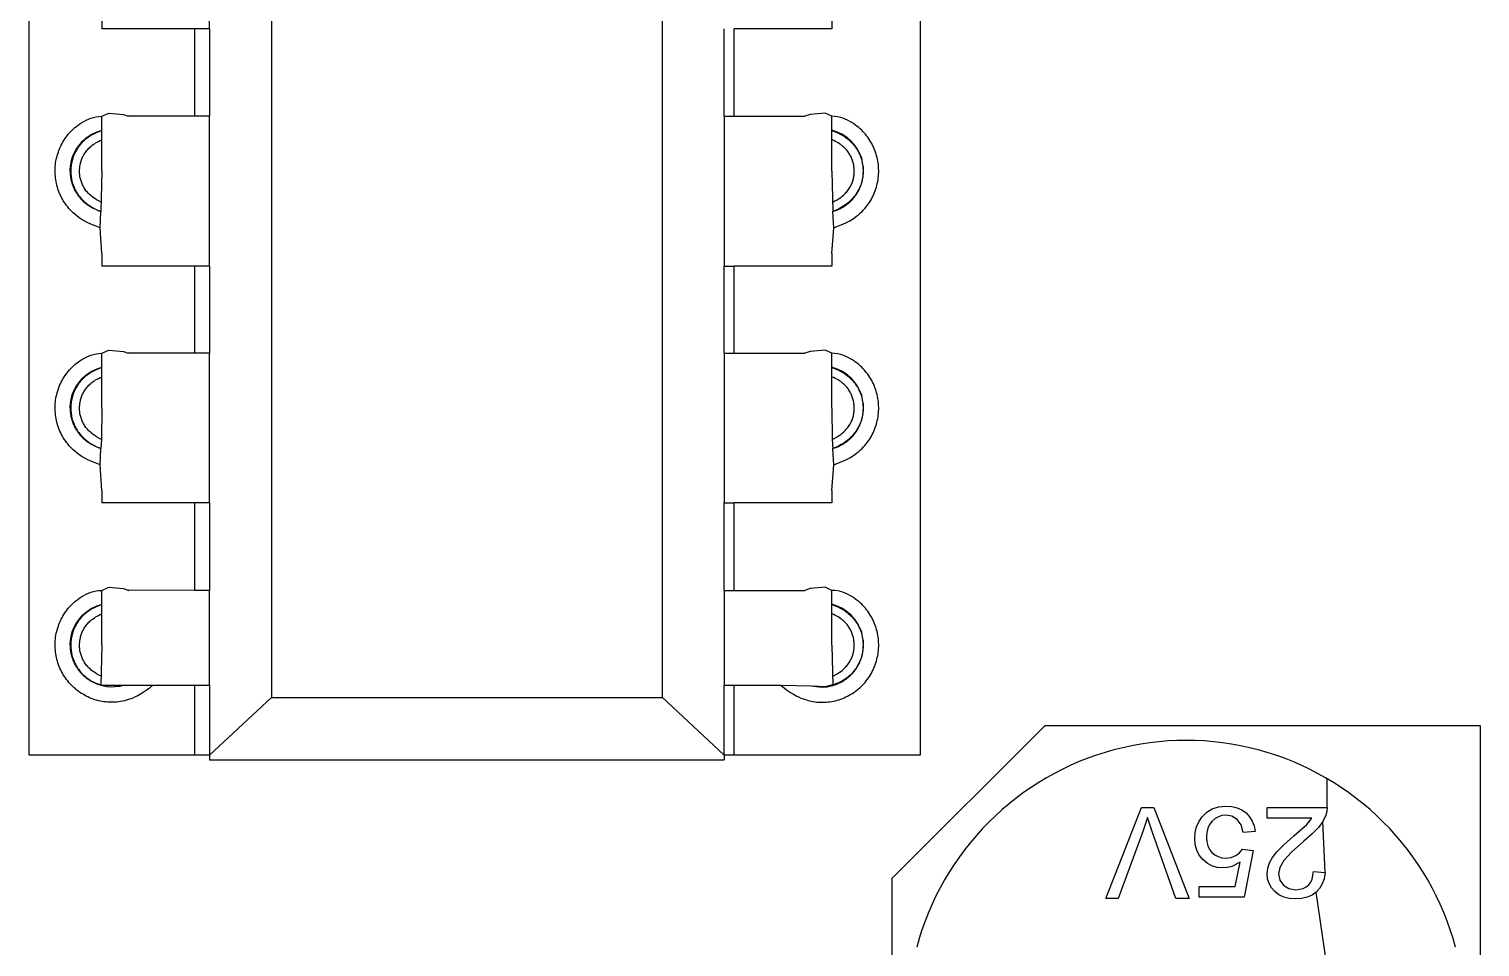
# Model space of a CAD drawing. Header units: inches. Extents: x 0 to 16.6, y 0 to 10.6.
# Drawn here: x 4.624 to 5.664, y 6.409 to 7.067 of the extents above; entities that cross this region are included whole.
import ezdxf

# ---------------------------------------------------------------- set-up
doc = ezdxf.new("R2010")
doc.units = ezdxf.units.IN
doc.header["$LTSCALE"] = 0.5
doc.header["$MEASUREMENT"] = 0
doc.layers.add('Edges', color=7, linetype='Continuous')

# ---------------------------------------------------------------- blocks, each defined once
blk = doc.blocks.new('Arduino Uno pl')
at = {"layer": 'Edges'}
for p, q in [((0.675, 2.353), (0.675, 37.919)), ((10.3, 37.919), (10.3, 2.353)), ((3.292, 37.206), (3.292, 2.974)), ((7.517, 2.974), (7.517, 37.206)), ((2.624, 10.198), (2.624, 11.815)), ((1.461, 10.333), (1.461, 10.198)), ((2.467, 10.198), (1.461, 10.198)), ((2.467, 9.255), (2.467, 10.198)), ((2.624, 10.198), (2.467, 10.198)), ((2.624, 10.198), (2.624, 9.255)), ((8.185, 9.255), (8.185, 10.198)), ((8.293, 9.255), (8.293, 10.198)), ((9.348, 10.198), (8.293, 10.198)), ((9.348, 10.333), (9.348, 10.198)), ((1.461, 9.255), (1.535, 9.287)), ((1.461, 9.104), (1.461, 9.255)), ((1.535, 9.287), (1.696, 9.275)), ((1.696, 9.275), (1.746, 9.257)), ((2.467, 9.255), (1.746, 9.257)), ((2.624, 9.255), (2.467, 9.255)), ((2.624, 7.637), (2.624, 9.255)), ((8.185, 9.255), (8.185, 7.637)), ((8.185, 9.255), (8.293, 9.255)), ((8.293, 9.255), (9.055, 9.255)), ((9.113, 9.275), (9.055, 9.255)), ((9.274, 9.287), (9.113, 9.275)), ((9.348, 9.255), (9.274, 9.287)), ((9.348, 9.104), (9.348, 9.255)), ((1.461, 8.662), (1.461, 9.104)), ((9.348, 8.662), (9.348, 9.104)), ((1.461, 8.662), (1.45, 8.226)), ((9.348, 8.662), (9.359, 8.226)), ((1.429, 8.233), (1.451, 8.229)), ((1.442, 8.051), (1.45, 8.226)), ((9.38, 8.233), (9.358, 8.229)), ((9.367, 8.051), (9.359, 8.226)), ((1.461, 7.772), (1.442, 8.051)), ((9.348, 7.772), (9.367, 8.051)), ((1.461, 7.772), (1.461, 7.637)), ((9.348, 7.772), (9.348, 7.637)), ((2.467, 7.637), (1.461, 7.637)), ((2.467, 6.694), (2.467, 7.637)), ((2.624, 7.637), (2.467, 7.637)), ((2.624, 7.637), (2.624, 6.694)), ((8.185, 6.694), (8.185, 7.637)), ((8.185, 7.637), (8.293, 7.637)), ((8.293, 6.694), (8.293, 7.637)), ((9.348, 7.637), (8.293, 7.637)), ((1.461, 6.694), (1.535, 6.727)), ((1.461, 6.543), (1.461, 6.694)), ((1.535, 6.727), (1.696, 6.715)), ((1.696, 6.715), (1.746, 6.697)), ((2.467, 6.694), (1.746, 6.697)), ((2.624, 6.694), (2.467, 6.694)), ((2.624, 5.077), (2.624, 6.694)), ((8.185, 6.694), (8.185, 5.077)), ((8.185, 6.694), (8.293, 6.694)), ((8.293, 6.694), (9.055, 6.694)), ((9.113, 6.715), (9.055, 6.694)), ((9.274, 6.727), (9.113, 6.715)), ((9.348, 6.694), (9.274, 6.727)), ((9.348, 6.543), (9.348, 6.694)), ((1.461, 6.101), (1.461, 6.543)), ((9.348, 6.101), (9.348, 6.543)), ((1.461, 6.101), (1.459, 5.764)), ((9.348, 6.101), (9.35, 5.764)), ((1.429, 5.672), (1.451, 5.668)), ((1.442, 5.491), (1.45, 5.665)), ((1.459, 5.764), (1.45, 5.665)), ((9.35, 5.764), (9.359, 5.665)), ((9.38, 5.672), (9.358, 5.668)), ((9.367, 5.491), (9.359, 5.665)), ((1.461, 5.212), (1.442, 5.491)), ((9.348, 5.212), (9.367, 5.491)), ((1.461, 5.212), (1.461, 5.077)), ((9.348, 5.212), (9.348, 5.077)), ((2.467, 5.077), (1.461, 5.077)), ((2.467, 4.133), (2.467, 5.077)), ((2.624, 5.077), (2.467, 5.077)), ((2.624, 5.077), (2.624, 4.133)), ((8.185, 4.133), (8.185, 5.077)), ((8.185, 5.077), (8.293, 5.077)), ((8.293, 4.133), (8.293, 5.077)), ((9.348, 5.077), (8.293, 5.077)), ((1.461, 4.133), (1.535, 4.166)), ((1.461, 3.983), (1.461, 4.133)), ((1.535, 4.166), (1.696, 4.154)), ((1.696, 4.154), (1.754, 4.133)), ((2.467, 4.133), (1.746, 4.136)), ((2.624, 4.133), (2.467, 4.133)), ((2.624, 3.109), (2.624, 4.133)), ((8.185, 4.133), (8.185, 3.109)), ((8.185, 4.133), (8.293, 4.133)), ((8.293, 4.133), (9.055, 4.133)), ((9.113, 4.154), (9.055, 4.133)), ((9.274, 4.166), (9.113, 4.154)), ((9.348, 4.133), (9.274, 4.166)), ((9.348, 3.983), (9.348, 4.133)), ((1.461, 3.54), (1.461, 3.983)), ((9.348, 3.54), (9.348, 3.983)), ((1.461, 3.54), (1.45, 3.105)), ((9.348, 3.54), (9.359, 3.105)), ((1.514, 3.092), (1.45, 3.105)), ((1.461, 3.109), (2.624, 3.109)), ((1.567, 3.088), (1.514, 3.092)), ((1.544, 3.09), (1.661, 3.099)), ((1.631, 3.093), (1.567, 3.088)), ((1.683, 3.103), (1.631, 3.093)), ((2.467, 2.353), (2.467, 3.109)), ((2.467, 3.109), (2.624, 3.109)), ((2.624, 3.109), (2.624, 2.353)), ((8.185, 2.353), (8.185, 3.109)), ((8.185, 3.109), (8.293, 3.109)), ((8.293, 2.353), (8.293, 3.109)), ((8.293, 3.109), (8.796, 3.109)), ((8.796, 3.109), (9.126, 3.103)), ((9.126, 3.103), (9.178, 3.093)), ((9.265, 3.09), (9.148, 3.099)), ((9.178, 3.093), (9.242, 3.088)), ((9.242, 3.088), (9.295, 3.092)), ((9.295, 3.092), (9.359, 3.105)), ((3.292, 2.974), (2.624, 2.353)), ((3.292, 2.974), (7.517, 2.974)), ((7.517, 2.974), (8.185, 2.353)), ((9.999, 1.023), (11.65, 2.674)), ((11.65, 2.674), (16.349, 2.674)), ((16.349, 2.674), (16.349, -3.676)), ((2.467, 2.353), (0.675, 2.353)), ((2.624, 2.353), (2.467, 2.353)), ((2.624, 2.353), (2.624, 2.301)), ((8.293, 2.353), (8.185, 2.353)), ((8.185, 2.353), (8.185, 2.301)), ((10.3, 2.353), (8.293, 2.353)), ((2.624, 2.301), (8.185, 2.301)), ((14.698, 1.787), (14.698, 2.098)), ((12.306, 0.803), (12.691, 1.787)), ((12.691, 1.787), (12.824, 1.787)), ((12.824, 1.787), (13.205, 0.803)), ((13.344, 1.684), (13.396, 1.736)), ((13.396, 1.736), (13.456, 1.773)), ((13.456, 1.773), (13.525, 1.796)), ((13.525, 1.796), (13.602, 1.803)), ((13.602, 1.803), (13.666, 1.799)), ((13.666, 1.799), (13.724, 1.785)), ((13.724, 1.785), (13.776, 1.761)), ((13.776, 1.761), (13.821, 1.728)), ((13.821, 1.728), (13.859, 1.688)), ((14.048, 1.671), (14.048, 1.787)), ((14.048, 1.787), (14.698, 1.787)), ((14.695, 1.744), (14.683, 1.703)), ((14.698, 1.787), (14.695, 1.744)), ((12.757, 1.679), (12.704, 1.518)), ((12.809, 1.518), (12.757, 1.679)), ((13.271, 1.518), (13.286, 1.578)), ((13.286, 1.578), (13.31, 1.633)), ((13.31, 1.633), (13.344, 1.684)), ((13.428, 1.603), (13.409, 1.562)), ((13.455, 1.638), (13.428, 1.603)), ((13.487, 1.667), (13.455, 1.638)), ((13.522, 1.688), (13.487, 1.667)), ((13.56, 1.7), (13.522, 1.688)), ((13.602, 1.704), (13.56, 1.7)), ((13.669, 1.692), (13.602, 1.704)), ((13.726, 1.657), (13.669, 1.692)), ((13.768, 1.599), (13.726, 1.657)), ((13.791, 1.518), (13.768, 1.599)), ((13.859, 1.688), (13.888, 1.641)), ((13.888, 1.641), (13.908, 1.588)), ((13.908, 1.588), (13.918, 1.529)), ((14.53, 1.671), (14.048, 1.671)), ((14.339, 1.481), (14.479, 1.605)), ((14.479, 1.605), (14.53, 1.671)), ((14.604, 1.572), (14.537, 1.503)), ((14.651, 1.637), (14.604, 1.572)), ((14.683, 1.703), (14.651, 1.637)), ((14.675, 1.084), (14.651, 1.637)), ((12.704, 1.518), (12.439, 0.803)), ((13.064, 0.803), (12.809, 1.518)), ((13.266, 1.453), (13.271, 1.518)), ((13.272, 1.386), (13.266, 1.453)), ((13.398, 1.516), (13.394, 1.464)), ((13.394, 1.464), (13.398, 1.415)), ((13.409, 1.562), (13.398, 1.516)), ((13.398, 1.415), (13.409, 1.372)), ((13.918, 1.529), (13.791, 1.518)), ((14.228, 1.383), (14.339, 1.481)), ((14.446, 1.423), (14.312, 1.305)), ((14.537, 1.503), (14.446, 1.423)), ((13.288, 1.326), (13.272, 1.386)), ((13.316, 1.272), (13.288, 1.326)), ((13.355, 1.224), (13.316, 1.272)), ((13.409, 1.372), (13.427, 1.334)), ((13.427, 1.334), (13.452, 1.301)), ((13.452, 1.301), (13.484, 1.275)), ((13.484, 1.275), (13.519, 1.256)), ((13.519, 1.256), (13.56, 1.245)), ((13.66, 1.248), (13.71, 1.268)), ((13.71, 1.268), (13.752, 1.298)), ((13.752, 1.298), (13.783, 1.337)), ((13.783, 1.337), (13.897, 1.322)), ((13.897, 1.322), (13.801, 0.817)), ((14.105, 1.247), (14.153, 1.308)), ((14.153, 1.308), (14.228, 1.383)), ((14.312, 1.305), (14.229, 1.215)), ((13.402, 1.185), (13.355, 1.224)), ((13.453, 1.157), (13.402, 1.185)), ((13.51, 1.14), (13.453, 1.157)), ((13.572, 1.135), (13.51, 1.14)), ((13.56, 1.245), (13.604, 1.241)), ((13.62, 1.139), (13.572, 1.135)), ((13.604, 1.241), (13.66, 1.248)), ((13.667, 1.15), (13.62, 1.139)), ((13.758, 1.196), (13.667, 1.15)), ((13.705, 0.932), (13.758, 1.196)), ((14.049, 1.072), (14.055, 1.131)), ((14.055, 1.131), (14.073, 1.188)), ((14.073, 1.188), (14.105, 1.247)), ((14.187, 1.14), (14.173, 1.07)), ((14.229, 1.215), (14.187, 1.14)), ((9.999, -2.025), (9.999, 1.023)), ((14.054, 1.017), (14.049, 1.072)), ((14.07, 0.966), (14.054, 1.017)), ((14.095, 0.919), (14.07, 0.966)), ((14.173, 1.07), (14.186, 1.003)), ((14.186, 1.003), (14.224, 0.949)), ((14.224, 0.949), (14.283, 0.912)), ((14.469, 0.929), (14.498, 0.952)), ((14.498, 0.952), (14.521, 0.98)), ((14.521, 0.98), (14.537, 1.014)), ((14.537, 1.014), (14.551, 1.096)), ((14.551, 1.096), (14.675, 1.084)), ((14.644, 0.961), (14.616, 0.913)), ((14.664, 1.018), (14.644, 0.961)), ((14.675, 1.084), (14.664, 1.018)), ((12.439, 0.803), (12.306, 0.803)), ((13.205, 0.803), (13.064, 0.803)), ((13.313, 0.817), (13.313, 0.932)), ((13.313, 0.932), (13.705, 0.932)), ((13.801, 0.817), (13.313, 0.817)), ((14.131, 0.878), (14.095, 0.919)), ((14.176, 0.843), (14.131, 0.878)), ((14.229, 0.819), (14.176, 0.843)), ((14.288, 0.804), (14.229, 0.819)), ((14.283, 0.912), (14.358, 0.899)), ((14.355, 0.799), (14.288, 0.804)), ((14.422, 0.804), (14.355, 0.799)), ((14.358, 0.899), (14.437, 0.912)), ((14.481, 0.818), (14.422, 0.804)), ((14.437, 0.912), (14.469, 0.929)), ((14.534, 0.84), (14.481, 0.818)), ((14.579, 0.872), (14.534, 0.84)), ((14.616, 0.913), (14.579, 0.872)), ((14.722, -0.105), (14.579, 0.872))]:
    blk.add_line(p, q, dxfattribs=at)
for points in [[(1.442, 8.051), (1.389, 8.071), (1.343, 8.09), (1.303, 8.109), (1.269, 8.127), (1.239, 8.144), (1.214, 8.162), (1.192, 8.178), (1.172, 8.195), (1.153, 8.211), (1.136, 8.227), (1.12, 8.243), (1.106, 8.259), (1.092, 8.275), (1.079, 8.292), (1.067, 8.308), (1.056, 8.325), (1.045, 8.342), (1.035, 8.359), (1.026, 8.377), (1.017, 8.395), (1.008, 8.414), (1.001, 8.432), (0.993, 8.451), (0.987, 8.47), (0.981, 8.49), (0.976, 8.509), (0.971, 8.529), (0.967, 8.549), (0.963, 8.569), (0.961, 8.589), (0.959, 8.609), (0.957, 8.629), (0.956, 8.649), (0.956, 8.669), (0.957, 8.689), (0.958, 8.71), (0.96, 8.73), (0.962, 8.75), (0.965, 8.77), (0.969, 8.79), (0.974, 8.809), (0.979, 8.829), (0.984, 8.848), (0.991, 8.868), (0.998, 8.887), (1.005, 8.905), (1.013, 8.924), (1.022, 8.942), (1.031, 8.96), (1.041, 8.977), (1.052, 8.995), (1.063, 9.012), (1.074, 9.028), (1.087, 9.044), (1.099, 9.06), (1.112, 9.075), (1.126, 9.09), (1.14, 9.105), (1.155, 9.119), (1.171, 9.133), (1.188, 9.146), (1.206, 9.16), (1.225, 9.173), (1.246, 9.186), (1.268, 9.2), (1.292, 9.212), (1.316, 9.224), (1.343, 9.235), (1.37, 9.243), (1.399, 9.25), (1.429, 9.254), (1.461, 9.255)], [(9.367, 8.051), (9.42, 8.071), (9.466, 8.09), (9.506, 8.109), (9.54, 8.127), (9.57, 8.144), (9.595, 8.162), (9.617, 8.178), (9.637, 8.195), (9.656, 8.211), (9.673, 8.227), (9.689, 8.243), (9.703, 8.259), (9.717, 8.275), (9.73, 8.292), (9.742, 8.308), (9.753, 8.325), (9.763, 8.342), (9.774, 8.359), (9.783, 8.377), (9.792, 8.395), (9.801, 8.414), (9.808, 8.432), (9.816, 8.451), (9.822, 8.47), (9.828, 8.49), (9.833, 8.509), (9.838, 8.529), (9.842, 8.549), (9.846, 8.569), (9.848, 8.589), (9.85, 8.609), (9.852, 8.629), (9.853, 8.649), (9.853, 8.669), (9.852, 8.689), (9.851, 8.71), (9.849, 8.73), (9.847, 8.75), (9.844, 8.77), (9.84, 8.79), (9.835, 8.809), (9.83, 8.829), (9.825, 8.848), (9.818, 8.868), (9.811, 8.887), (9.804, 8.905), (9.796, 8.924), (9.787, 8.942), (9.778, 8.96), (9.768, 8.977), (9.757, 8.995), (9.746, 9.012), (9.734, 9.028), (9.722, 9.044), (9.71, 9.06), (9.697, 9.075), (9.683, 9.09), (9.669, 9.105), (9.654, 9.119), (9.638, 9.133), (9.621, 9.146), (9.603, 9.16), (9.584, 9.173), (9.563, 9.186), (9.541, 9.2), (9.517, 9.212), (9.492, 9.224), (9.466, 9.235), (9.439, 9.243), (9.41, 9.25), (9.379, 9.254), (9.348, 9.255)], [(1.461, 9.101), (1.428, 9.088), (1.398, 9.076), (1.372, 9.063), (1.35, 9.051), (1.33, 9.039), (1.312, 9.027), (1.296, 9.015), (1.281, 9.003), (1.268, 8.991), (1.256, 8.979), (1.244, 8.968), (1.234, 8.956), (1.224, 8.944), (1.214, 8.932), (1.206, 8.921), (1.198, 8.908), (1.19, 8.896), (1.182, 8.883), (1.176, 8.87), (1.169, 8.857), (1.163, 8.844), (1.157, 8.831), (1.152, 8.817), (1.147, 8.803), (1.143, 8.789), (1.139, 8.775), (1.136, 8.761), (1.133, 8.746), (1.13, 8.732), (1.128, 8.717), (1.127, 8.703), (1.126, 8.688), (1.125, 8.674), (1.125, 8.659), (1.125, 8.644), (1.126, 8.63), (1.128, 8.615), (1.129, 8.6), (1.132, 8.586), (1.134, 8.572), (1.138, 8.557), (1.141, 8.543), (1.145, 8.529), (1.15, 8.515), (1.155, 8.501), (1.161, 8.488), (1.166, 8.474), (1.173, 8.461), (1.18, 8.448), (1.187, 8.435), (1.195, 8.423), (1.203, 8.41), (1.213, 8.397), (1.223, 8.384), (1.234, 8.371), (1.246, 8.358), (1.259, 8.345), (1.273, 8.331), (1.29, 8.316), (1.31, 8.301), (1.333, 8.286), (1.36, 8.269), (1.392, 8.251), (1.429, 8.233)], [(1.14, 8.806), (1.153, 8.833), (1.181, 8.892), (1.211, 8.936), (1.253, 8.986), (1.293, 9.021), (1.347, 9.057), (1.394, 9.08), (1.461, 9.104)], [(9.669, 8.806), (9.656, 8.833), (9.628, 8.892), (9.598, 8.936), (9.556, 8.986), (9.516, 9.021), (9.462, 9.057), (9.415, 9.08), (9.348, 9.104)], [(9.348, 9.101), (9.381, 9.088), (9.411, 9.076), (9.437, 9.063), (9.459, 9.051), (9.479, 9.039), (9.497, 9.027), (9.513, 9.015), (9.528, 9.003), (9.541, 8.991), (9.553, 8.979), (9.565, 8.968), (9.575, 8.956), (9.585, 8.944), (9.595, 8.932), (9.603, 8.921), (9.611, 8.908), (9.619, 8.896), (9.627, 8.883), (9.633, 8.87), (9.64, 8.857), (9.646, 8.844), (9.652, 8.831), (9.657, 8.817), (9.662, 8.803), (9.666, 8.789), (9.67, 8.775), (9.673, 8.761), (9.676, 8.746), (9.679, 8.732), (9.681, 8.717), (9.682, 8.703), (9.683, 8.688), (9.684, 8.674), (9.684, 8.659), (9.683, 8.644), (9.683, 8.63), (9.681, 8.615), (9.68, 8.6), (9.677, 8.586), (9.674, 8.572), (9.671, 8.557), (9.668, 8.543), (9.663, 8.529), (9.659, 8.515), (9.654, 8.501), (9.648, 8.488), (9.642, 8.474), (9.636, 8.461), (9.629, 8.448), (9.622, 8.435), (9.614, 8.423), (9.606, 8.41), (9.596, 8.397), (9.586, 8.384), (9.575, 8.371), (9.563, 8.358), (9.55, 8.345), (9.536, 8.331), (9.519, 8.316), (9.499, 8.301), (9.476, 8.286), (9.449, 8.269), (9.417, 8.251), (9.38, 8.233)], [(1.453, 8.328), (1.43, 8.34), (1.405, 8.353), (1.384, 8.367), (1.366, 8.379), (1.35, 8.391), (1.337, 8.402), (1.325, 8.413), (1.315, 8.424), (1.306, 8.434), (1.297, 8.444), (1.289, 8.454), (1.282, 8.464), (1.275, 8.474), (1.269, 8.484), (1.263, 8.494), (1.258, 8.504), (1.253, 8.515), (1.248, 8.525), (1.244, 8.536), (1.24, 8.547), (1.236, 8.558), (1.233, 8.569), (1.23, 8.58), (1.228, 8.591), (1.225, 8.602), (1.224, 8.614), (1.222, 8.625), (1.221, 8.637), (1.221, 8.648), (1.22, 8.66), (1.22, 8.671), (1.221, 8.683), (1.222, 8.694), (1.223, 8.706), (1.224, 8.717), (1.226, 8.729), (1.229, 8.74), (1.231, 8.751), (1.234, 8.762), (1.238, 8.773), (1.241, 8.784), (1.246, 8.795), (1.25, 8.805), (1.255, 8.816), (1.26, 8.826), (1.265, 8.836), (1.271, 8.846), (1.277, 8.856), (1.284, 8.865), (1.29, 8.875), (1.298, 8.884), (1.305, 8.893), (1.314, 8.902), (1.323, 8.911), (1.332, 8.921), (1.343, 8.93), (1.354, 8.939), (1.366, 8.949), (1.38, 8.958), (1.394, 8.967), (1.409, 8.976), (1.425, 8.984), (1.442, 8.992), (1.461, 8.999)], [(9.356, 8.328), (9.379, 8.34), (9.404, 8.353), (9.425, 8.367), (9.443, 8.379), (9.459, 8.391), (9.472, 8.402), (9.484, 8.413), (9.494, 8.424), (9.503, 8.434), (9.512, 8.444), (9.52, 8.454), (9.527, 8.464), (9.534, 8.474), (9.54, 8.484), (9.546, 8.494), (9.551, 8.504), (9.556, 8.515), (9.561, 8.525), (9.565, 8.536), (9.569, 8.547), (9.573, 8.558), (9.576, 8.569), (9.579, 8.58), (9.581, 8.591), (9.584, 8.602), (9.585, 8.614), (9.587, 8.625), (9.588, 8.637), (9.588, 8.648), (9.589, 8.66), (9.589, 8.671), (9.588, 8.683), (9.587, 8.694), (9.586, 8.706), (9.585, 8.717), (9.583, 8.729), (9.58, 8.74), (9.578, 8.751), (9.575, 8.762), (9.571, 8.773), (9.568, 8.784), (9.563, 8.795), (9.559, 8.805), (9.554, 8.816), (9.549, 8.826), (9.544, 8.836), (9.538, 8.846), (9.532, 8.856), (9.525, 8.865), (9.519, 8.875), (9.511, 8.884), (9.504, 8.893), (9.495, 8.902), (9.486, 8.911), (9.477, 8.921), (9.466, 8.93), (9.455, 8.939), (9.442, 8.949), (9.429, 8.958), (9.415, 8.967), (9.4, 8.976), (9.384, 8.984), (9.367, 8.992), (9.348, 8.999)], [(1.45, 8.226), (1.433, 8.232), (1.417, 8.238), (1.402, 8.244), (1.389, 8.25), (1.378, 8.255), (1.367, 8.26), (1.358, 8.265), (1.349, 8.27), (1.342, 8.274), (1.334, 8.278), (1.328, 8.283), (1.321, 8.287), (1.315, 8.291), (1.309, 8.295), (1.303, 8.299), (1.298, 8.304), (1.292, 8.308), (1.286, 8.313), (1.28, 8.318), (1.274, 8.323), (1.268, 8.328), (1.263, 8.334), (1.257, 8.339), (1.252, 8.344), (1.247, 8.349), (1.242, 8.354), (1.237, 8.36), (1.232, 8.365), (1.228, 8.37), (1.223, 8.376), (1.219, 8.381), (1.215, 8.387), (1.21, 8.393), (1.206, 8.399), (1.201, 8.405), (1.197, 8.412), (1.193, 8.418), (1.188, 8.425), (1.184, 8.431), (1.181, 8.438), (1.177, 8.444), (1.174, 8.45), (1.17, 8.457), (1.167, 8.463), (1.164, 8.469), (1.161, 8.476), (1.159, 8.482), (1.156, 8.489), (1.153, 8.496), (1.15, 8.503), (1.148, 8.51), (1.145, 8.518), (1.143, 8.525), (1.14, 8.532), (1.138, 8.54), (1.136, 8.547), (1.134, 8.554), (1.132, 8.561), (1.131, 8.568), (1.129, 8.575), (1.128, 8.582), (1.127, 8.59), (1.126, 8.598), (1.125, 8.607), (1.124, 8.616), (1.123, 8.625), (1.122, 8.635), (1.121, 8.645), (1.121, 8.654), (1.12, 8.664), (1.12, 8.673), (1.12, 8.682), (1.12, 8.69), (1.121, 8.698), (1.122, 8.708), (1.124, 8.719), (1.126, 8.734), (1.13, 8.753), (1.134, 8.776), (1.14, 8.806)], [(9.359, 8.226), (9.376, 8.232), (9.392, 8.238), (9.407, 8.244), (9.42, 8.25), (9.431, 8.255), (9.442, 8.26), (9.451, 8.265), (9.46, 8.27), (9.467, 8.274), (9.475, 8.278), (9.481, 8.283), (9.488, 8.287), (9.494, 8.291), (9.5, 8.295), (9.506, 8.299), (9.511, 8.304), (9.517, 8.308), (9.523, 8.313), (9.529, 8.318), (9.535, 8.323), (9.541, 8.328), (9.546, 8.334), (9.552, 8.339), (9.557, 8.344), (9.562, 8.349), (9.567, 8.354), (9.572, 8.36), (9.577, 8.365), (9.581, 8.37), (9.586, 8.376), (9.59, 8.381), (9.594, 8.387), (9.599, 8.393), (9.603, 8.399), (9.608, 8.405), (9.612, 8.412), (9.616, 8.418), (9.62, 8.425), (9.624, 8.431), (9.628, 8.438), (9.632, 8.444), (9.635, 8.45), (9.639, 8.457), (9.642, 8.463), (9.645, 8.469), (9.648, 8.476), (9.65, 8.482), (9.653, 8.489), (9.656, 8.496), (9.659, 8.503), (9.661, 8.51), (9.664, 8.518), (9.666, 8.525), (9.669, 8.532), (9.671, 8.54), (9.673, 8.547), (9.675, 8.554), (9.677, 8.561), (9.678, 8.568), (9.679, 8.575), (9.681, 8.582), (9.682, 8.59), (9.683, 8.598), (9.684, 8.607), (9.685, 8.616), (9.686, 8.625), (9.687, 8.635), (9.688, 8.645), (9.688, 8.654), (9.689, 8.664), (9.689, 8.673), (9.689, 8.682), (9.688, 8.69), (9.688, 8.698), (9.687, 8.708), (9.685, 8.719), (9.683, 8.734), (9.679, 8.753), (9.675, 8.776), (9.669, 8.806)], [(1.442, 5.491), (1.389, 5.51), (1.343, 5.53), (1.303, 5.548), (1.269, 5.566), (1.239, 5.584), (1.214, 5.601), (1.192, 5.618), (1.172, 5.634), (1.153, 5.65), (1.136, 5.667), (1.12, 5.683), (1.106, 5.699), (1.092, 5.715), (1.079, 5.731), (1.067, 5.747), (1.056, 5.764), (1.045, 5.781), (1.035, 5.799), (1.026, 5.817), (1.017, 5.835), (1.008, 5.853), (1.001, 5.872), (0.993, 5.891), (0.987, 5.91), (0.981, 5.929), (0.976, 5.948), (0.971, 5.968), (0.967, 5.988), (0.963, 6.008), (0.961, 6.028), (0.959, 6.048), (0.957, 6.068), (0.956, 6.088), (0.956, 6.109), (0.957, 6.129), (0.958, 6.149), (0.96, 6.169), (0.962, 6.189), (0.965, 6.209), (0.969, 6.229), (0.974, 6.249), (0.979, 6.268), (0.984, 6.288), (0.991, 6.307), (0.998, 6.326), (1.005, 6.345), (1.013, 6.363), (1.022, 6.381), (1.031, 6.399), (1.041, 6.417), (1.052, 6.434), (1.063, 6.451), (1.074, 6.468), (1.087, 6.484), (1.099, 6.499), (1.112, 6.515), (1.126, 6.53), (1.14, 6.544), (1.155, 6.558), (1.171, 6.572), (1.188, 6.586), (1.206, 6.599), (1.225, 6.612), (1.246, 6.626), (1.268, 6.639), (1.292, 6.652), (1.316, 6.664), (1.343, 6.674), (1.37, 6.683), (1.399, 6.689), (1.429, 6.693), (1.461, 6.694)], [(9.367, 5.491), (9.42, 5.51), (9.466, 5.53), (9.506, 5.548), (9.54, 5.566), (9.57, 5.584), (9.595, 5.601), (9.617, 5.618), (9.637, 5.634), (9.656, 5.65), (9.673, 5.667), (9.689, 5.683), (9.703, 5.699), (9.717, 5.715), (9.73, 5.731), (9.742, 5.747), (9.753, 5.764), (9.763, 5.781), (9.774, 5.799), (9.783, 5.817), (9.792, 5.835), (9.801, 5.853), (9.808, 5.872), (9.816, 5.891), (9.822, 5.91), (9.828, 5.929), (9.833, 5.948), (9.838, 5.968), (9.842, 5.988), (9.846, 6.008), (9.848, 6.028), (9.85, 6.048), (9.852, 6.068), (9.853, 6.088), (9.853, 6.109), (9.852, 6.129), (9.851, 6.149), (9.849, 6.169), (9.847, 6.189), (9.844, 6.209), (9.84, 6.229), (9.835, 6.249), (9.83, 6.268), (9.825, 6.288), (9.818, 6.307), (9.811, 6.326), (9.804, 6.345), (9.796, 6.363), (9.787, 6.381), (9.778, 6.399), (9.768, 6.417), (9.757, 6.434), (9.746, 6.451), (9.734, 6.468), (9.722, 6.484), (9.71, 6.499), (9.697, 6.515), (9.683, 6.53), (9.669, 6.544), (9.654, 6.558), (9.638, 6.572), (9.621, 6.586), (9.603, 6.599), (9.584, 6.612), (9.563, 6.626), (9.541, 6.639), (9.517, 6.652), (9.492, 6.664), (9.466, 6.674), (9.439, 6.683), (9.41, 6.689), (9.379, 6.693), (9.348, 6.694)], [(1.461, 6.54), (1.428, 6.528), (1.398, 6.515), (1.372, 6.503), (1.35, 6.49), (1.33, 6.478), (1.312, 6.466), (1.296, 6.454), (1.281, 6.442), (1.268, 6.43), (1.256, 6.419), (1.244, 6.407), (1.234, 6.395), (1.224, 6.384), (1.214, 6.372), (1.206, 6.36), (1.198, 6.348), (1.19, 6.335), (1.182, 6.323), (1.176, 6.31), (1.169, 6.297), (1.163, 6.283), (1.157, 6.27), (1.152, 6.256), (1.147, 6.242), (1.143, 6.228), (1.139, 6.214), (1.136, 6.2), (1.133, 6.186), (1.13, 6.171), (1.128, 6.157), (1.127, 6.142), (1.126, 6.128), (1.125, 6.113), (1.125, 6.098), (1.125, 6.084), (1.126, 6.069), (1.128, 6.054), (1.129, 6.04), (1.132, 6.025), (1.134, 6.011), (1.138, 5.997), (1.141, 5.982), (1.145, 5.968), (1.15, 5.955), (1.155, 5.941), (1.161, 5.927), (1.166, 5.914), (1.173, 5.901), (1.18, 5.888), (1.187, 5.875), (1.195, 5.862), (1.203, 5.849), (1.213, 5.837), (1.223, 5.824), (1.234, 5.811), (1.246, 5.798), (1.259, 5.784), (1.273, 5.77), (1.29, 5.756), (1.31, 5.741), (1.333, 5.725), (1.36, 5.708), (1.392, 5.691), (1.429, 5.672)], [(1.14, 6.245), (1.153, 6.273), (1.181, 6.332), (1.211, 6.376), (1.253, 6.425), (1.293, 6.46), (1.347, 6.497), (1.394, 6.52), (1.461, 6.543)], [(1.459, 5.764), (1.43, 5.779), (1.405, 5.793), (1.384, 5.806), (1.366, 5.818), (1.35, 5.83), (1.337, 5.841), (1.325, 5.852), (1.315, 5.863), (1.306, 5.873), (1.297, 5.884), (1.289, 5.894), (1.282, 5.904), (1.275, 5.914), (1.269, 5.924), (1.263, 5.934), (1.258, 5.944), (1.253, 5.954), (1.248, 5.965), (1.244, 5.975), (1.24, 5.986), (1.236, 5.997), (1.233, 6.008), (1.23, 6.019), (1.228, 6.031), (1.225, 6.042), (1.224, 6.053), (1.222, 6.065), (1.221, 6.076), (1.221, 6.088), (1.22, 6.099), (1.22, 6.111), (1.221, 6.122), (1.222, 6.134), (1.223, 6.145), (1.224, 6.157), (1.226, 6.168), (1.229, 6.179), (1.231, 6.19), (1.234, 6.201), (1.238, 6.212), (1.241, 6.223), (1.246, 6.234), (1.25, 6.245), (1.255, 6.255), (1.26, 6.265), (1.265, 6.276), (1.271, 6.286), (1.277, 6.295), (1.284, 6.305), (1.29, 6.314), (1.298, 6.323), (1.305, 6.333), (1.314, 6.342), (1.323, 6.351), (1.332, 6.36), (1.343, 6.369), (1.354, 6.379), (1.366, 6.388), (1.38, 6.397), (1.394, 6.406), (1.409, 6.415), (1.425, 6.423), (1.442, 6.431), (1.461, 6.438)], [(9.669, 6.245), (9.656, 6.273), (9.628, 6.332), (9.598, 6.376), (9.556, 6.425), (9.516, 6.46), (9.462, 6.497), (9.415, 6.52), (9.348, 6.543)], [(9.348, 6.54), (9.381, 6.528), (9.411, 6.515), (9.437, 6.503), (9.459, 6.49), (9.479, 6.478), (9.497, 6.466), (9.513, 6.454), (9.528, 6.442), (9.541, 6.43), (9.553, 6.419), (9.565, 6.407), (9.575, 6.395), (9.585, 6.384), (9.595, 6.372), (9.603, 6.36), (9.611, 6.348), (9.619, 6.335), (9.627, 6.323), (9.633, 6.31), (9.64, 6.297), (9.646, 6.283), (9.652, 6.27), (9.657, 6.256), (9.662, 6.242), (9.666, 6.228), (9.67, 6.214), (9.673, 6.2), (9.676, 6.186), (9.679, 6.171), (9.681, 6.157), (9.682, 6.142), (9.683, 6.128), (9.684, 6.113), (9.684, 6.098), (9.683, 6.084), (9.683, 6.069), (9.681, 6.054), (9.68, 6.04), (9.677, 6.025), (9.674, 6.011), (9.671, 5.997), (9.668, 5.982), (9.663, 5.968), (9.659, 5.955), (9.654, 5.941), (9.648, 5.927), (9.642, 5.914), (9.636, 5.901), (9.629, 5.888), (9.622, 5.875), (9.614, 5.862), (9.606, 5.849), (9.596, 5.837), (9.586, 5.824), (9.575, 5.811), (9.563, 5.798), (9.55, 5.784), (9.536, 5.77), (9.519, 5.756), (9.499, 5.741), (9.476, 5.725), (9.449, 5.708), (9.417, 5.691), (9.38, 5.672)], [(9.35, 5.764), (9.379, 5.779), (9.404, 5.793), (9.425, 5.806), (9.443, 5.818), (9.459, 5.83), (9.472, 5.841), (9.484, 5.852), (9.494, 5.863), (9.503, 5.873), (9.512, 5.884), (9.52, 5.894), (9.527, 5.904), (9.534, 5.914), (9.54, 5.924), (9.546, 5.934), (9.551, 5.944), (9.556, 5.954), (9.561, 5.965), (9.565, 5.975), (9.569, 5.986), (9.573, 5.997), (9.576, 6.008), (9.579, 6.019), (9.581, 6.031), (9.584, 6.042), (9.585, 6.053), (9.587, 6.065), (9.588, 6.076), (9.588, 6.088), (9.589, 6.099), (9.589, 6.111), (9.588, 6.122), (9.587, 6.134), (9.586, 6.145), (9.585, 6.157), (9.583, 6.168), (9.58, 6.179), (9.578, 6.19), (9.575, 6.201), (9.571, 6.212), (9.568, 6.223), (9.563, 6.234), (9.559, 6.245), (9.554, 6.255), (9.549, 6.265), (9.544, 6.276), (9.538, 6.286), (9.532, 6.295), (9.525, 6.305), (9.519, 6.314), (9.511, 6.323), (9.504, 6.333), (9.495, 6.342), (9.486, 6.351), (9.477, 6.36), (9.466, 6.369), (9.455, 6.379), (9.442, 6.388), (9.429, 6.397), (9.415, 6.406), (9.4, 6.415), (9.384, 6.423), (9.367, 6.431), (9.348, 6.438)], [(1.45, 5.665), (1.433, 5.672), (1.417, 5.678), (1.402, 5.684), (1.389, 5.689), (1.378, 5.694), (1.367, 5.7), (1.358, 5.704), (1.349, 5.709), (1.342, 5.713), (1.334, 5.718), (1.328, 5.722), (1.321, 5.726), (1.315, 5.73), (1.309, 5.734), (1.303, 5.739), (1.298, 5.743), (1.292, 5.748), (1.286, 5.753), (1.28, 5.758), (1.274, 5.763), (1.268, 5.768), (1.263, 5.773), (1.257, 5.778), (1.252, 5.783), (1.247, 5.789), (1.242, 5.794), (1.237, 5.799), (1.232, 5.804), (1.228, 5.81), (1.223, 5.815), (1.219, 5.821), (1.215, 5.826), (1.21, 5.832), (1.206, 5.839), (1.201, 5.845), (1.197, 5.851), (1.193, 5.858), (1.188, 5.864), (1.184, 5.871), (1.181, 5.877), (1.177, 5.883), (1.174, 5.89), (1.17, 5.896), (1.167, 5.902), (1.164, 5.909), (1.161, 5.915), (1.159, 5.922), (1.156, 5.928), (1.153, 5.935), (1.15, 5.942), (1.148, 5.95), (1.145, 5.957), (1.143, 5.964), (1.14, 5.972), (1.138, 5.979), (1.136, 5.986), (1.134, 5.993), (1.132, 6), (1.131, 6.007), (1.129, 6.014), (1.128, 6.022), (1.127, 6.029), (1.126, 6.038), (1.125, 6.046), (1.124, 6.055), (1.123, 6.064), (1.122, 6.074), (1.121, 6.084), (1.121, 6.094), (1.12, 6.103), (1.12, 6.112), (1.12, 6.121), (1.12, 6.129), (1.121, 6.138), (1.122, 6.147), (1.124, 6.159), (1.126, 6.174), (1.13, 6.192), (1.134, 6.216), (1.14, 6.245)], [(9.359, 5.665), (9.376, 5.672), (9.392, 5.678), (9.407, 5.684), (9.42, 5.689), (9.431, 5.694), (9.442, 5.7), (9.451, 5.704), (9.46, 5.709), (9.467, 5.713), (9.475, 5.718), (9.481, 5.722), (9.488, 5.726), (9.494, 5.73), (9.5, 5.734), (9.506, 5.739), (9.511, 5.743), (9.517, 5.748), (9.523, 5.753), (9.529, 5.758), (9.535, 5.763), (9.541, 5.768), (9.546, 5.773), (9.552, 5.778), (9.557, 5.783), (9.562, 5.789), (9.567, 5.794), (9.572, 5.799), (9.577, 5.804), (9.581, 5.81), (9.586, 5.815), (9.59, 5.821), (9.594, 5.826), (9.599, 5.832), (9.603, 5.839), (9.608, 5.845), (9.612, 5.851), (9.616, 5.858), (9.62, 5.864), (9.624, 5.871), (9.628, 5.877), (9.632, 5.883), (9.635, 5.89), (9.639, 5.896), (9.642, 5.902), (9.645, 5.909), (9.648, 5.915), (9.65, 5.922), (9.653, 5.928), (9.656, 5.935), (9.659, 5.942), (9.661, 5.95), (9.664, 5.957), (9.666, 5.964), (9.669, 5.972), (9.671, 5.979), (9.673, 5.986), (9.675, 5.993), (9.677, 6), (9.678, 6.007), (9.679, 6.014), (9.681, 6.022), (9.682, 6.029), (9.683, 6.038), (9.684, 6.046), (9.685, 6.055), (9.686, 6.064), (9.687, 6.074), (9.688, 6.084), (9.688, 6.094), (9.689, 6.103), (9.689, 6.112), (9.689, 6.121), (9.688, 6.129), (9.688, 6.138), (9.687, 6.147), (9.685, 6.159), (9.683, 6.174), (9.679, 6.192), (9.675, 6.216), (9.669, 6.245)], [(2.013, 3.109), (1.975, 3.078), (1.94, 3.051), (1.908, 3.028), (1.877, 3.01), (1.849, 2.994), (1.822, 2.981), (1.797, 2.97), (1.773, 2.961), (1.75, 2.953), (1.727, 2.946), (1.706, 2.94), (1.685, 2.935), (1.664, 2.931), (1.644, 2.928), (1.623, 2.926), (1.603, 2.925), (1.583, 2.924), (1.563, 2.924), (1.543, 2.924), (1.523, 2.926), (1.503, 2.927), (1.483, 2.93), (1.463, 2.933), (1.444, 2.937), (1.424, 2.941), (1.405, 2.947), (1.386, 2.952), (1.367, 2.959), (1.348, 2.966), (1.329, 2.973), (1.311, 2.982), (1.293, 2.99), (1.275, 3), (1.258, 3.01), (1.24, 3.02), (1.224, 3.031), (1.207, 3.043), (1.191, 3.055), (1.176, 3.068), (1.161, 3.081), (1.146, 3.095), (1.132, 3.109), (1.118, 3.124), (1.104, 3.139), (1.092, 3.155), (1.079, 3.171), (1.067, 3.187), (1.056, 3.204), (1.045, 3.221), (1.035, 3.238), (1.026, 3.256), (1.017, 3.274), (1.008, 3.292), (1.001, 3.311), (0.993, 3.33), (0.987, 3.349), (0.981, 3.368), (0.976, 3.388), (0.971, 3.408), (0.967, 3.427), (0.963, 3.447), (0.961, 3.467), (0.959, 3.487), (0.957, 3.508), (0.956, 3.528), (0.956, 3.548), (0.957, 3.568), (0.958, 3.588), (0.96, 3.609), (0.962, 3.629), (0.965, 3.649), (0.969, 3.669), (0.974, 3.688), (0.979, 3.708), (0.984, 3.727), (0.991, 3.746), (0.998, 3.765), (1.005, 3.784), (1.013, 3.803), (1.022, 3.821), (1.031, 3.839), (1.041, 3.856), (1.052, 3.874), (1.063, 3.89), (1.074, 3.907), (1.087, 3.923), (1.099, 3.939), (1.112, 3.954), (1.126, 3.969), (1.14, 3.983), (1.155, 3.998), (1.171, 4.011), (1.188, 4.025), (1.206, 4.039), (1.225, 4.052), (1.246, 4.065), (1.268, 4.078), (1.292, 4.091), (1.316, 4.103), (1.343, 4.114), (1.37, 4.122), (1.399, 4.129), (1.429, 4.133), (1.461, 4.133)], [(8.796, 3.109), (8.834, 3.078), (8.869, 3.051), (8.901, 3.028), (8.931, 3.01), (8.96, 2.994), (8.987, 2.981), (9.012, 2.97), (9.036, 2.961), (9.059, 2.953), (9.082, 2.946), (9.103, 2.94), (9.124, 2.935), (9.145, 2.931), (9.165, 2.928), (9.186, 2.926), (9.206, 2.925), (9.226, 2.924), (9.246, 2.924), (9.266, 2.924), (9.286, 2.926), (9.306, 2.927), (9.326, 2.93), (9.345, 2.933), (9.365, 2.937), (9.385, 2.941), (9.404, 2.947), (9.423, 2.952), (9.442, 2.959), (9.461, 2.966), (9.48, 2.973), (9.498, 2.982), (9.516, 2.99), (9.534, 3), (9.551, 3.01), (9.569, 3.02), (9.585, 3.031), (9.602, 3.043), (9.618, 3.055), (9.633, 3.068), (9.648, 3.081), (9.663, 3.095), (9.677, 3.109), (9.691, 3.124), (9.705, 3.139), (9.717, 3.155), (9.73, 3.171), (9.742, 3.187), (9.753, 3.204), (9.763, 3.221), (9.774, 3.238), (9.783, 3.256), (9.792, 3.274), (9.801, 3.292), (9.808, 3.311), (9.816, 3.33), (9.822, 3.349), (9.828, 3.368), (9.833, 3.388), (9.838, 3.408), (9.842, 3.427), (9.846, 3.447), (9.848, 3.467), (9.85, 3.487), (9.852, 3.508), (9.853, 3.528), (9.853, 3.548), (9.852, 3.568), (9.851, 3.588), (9.849, 3.609), (9.847, 3.629), (9.844, 3.649), (9.84, 3.669), (9.835, 3.688), (9.83, 3.708), (9.825, 3.727), (9.818, 3.746), (9.811, 3.765), (9.804, 3.784), (9.796, 3.803), (9.787, 3.821), (9.778, 3.839), (9.768, 3.856), (9.757, 3.874), (9.746, 3.89), (9.734, 3.907), (9.722, 3.923), (9.71, 3.939), (9.697, 3.954), (9.683, 3.969), (9.669, 3.983), (9.654, 3.998), (9.638, 4.011), (9.621, 4.025), (9.603, 4.039), (9.584, 4.052), (9.563, 4.065), (9.541, 4.078), (9.517, 4.091), (9.492, 4.103), (9.466, 4.114), (9.439, 4.122), (9.41, 4.129), (9.379, 4.133), (9.348, 4.133)], [(1.461, 3.98), (1.428, 3.967), (1.398, 3.955), (1.372, 3.942), (1.35, 3.93), (1.33, 3.918), (1.312, 3.905), (1.296, 3.893), (1.281, 3.881), (1.268, 3.87), (1.256, 3.858), (1.244, 3.846), (1.234, 3.835), (1.224, 3.823), (1.214, 3.811), (1.206, 3.799), (1.198, 3.787), (1.19, 3.775), (1.182, 3.762), (1.176, 3.749), (1.169, 3.736), (1.163, 3.723), (1.157, 3.709), (1.152, 3.696), (1.147, 3.682), (1.143, 3.668), (1.139, 3.654), (1.136, 3.639), (1.133, 3.625), (1.13, 3.611), (1.128, 3.596), (1.127, 3.582), (1.126, 3.567), (1.125, 3.552), (1.125, 3.538), (1.125, 3.523), (1.126, 3.508), (1.128, 3.494), (1.129, 3.479), (1.132, 3.465), (1.134, 3.45), (1.138, 3.436), (1.141, 3.422), (1.145, 3.408), (1.15, 3.394), (1.155, 3.38), (1.161, 3.367), (1.166, 3.353), (1.173, 3.34), (1.18, 3.327), (1.187, 3.314), (1.194, 3.302), (1.202, 3.29), (1.211, 3.278), (1.22, 3.266), (1.229, 3.255), (1.238, 3.243), (1.248, 3.233), (1.258, 3.222), (1.269, 3.212), (1.281, 3.202), (1.293, 3.192), (1.306, 3.182), (1.32, 3.173), (1.335, 3.163), (1.351, 3.153), (1.369, 3.144), (1.389, 3.134), (1.412, 3.125), (1.438, 3.116), (1.469, 3.107), (1.504, 3.098), (1.544, 3.09)], [(1.14, 3.684), (1.153, 3.712), (1.181, 3.771), (1.211, 3.815), (1.253, 3.864), (1.293, 3.899), (1.347, 3.936), (1.394, 3.959), (1.461, 3.983)], [(9.348, 3.98), (9.381, 3.967), (9.411, 3.955), (9.437, 3.942), (9.459, 3.93), (9.479, 3.918), (9.497, 3.905), (9.513, 3.893), (9.528, 3.881), (9.541, 3.87), (9.553, 3.858), (9.565, 3.846), (9.575, 3.835), (9.585, 3.823), (9.595, 3.811), (9.603, 3.799), (9.611, 3.787), (9.619, 3.775), (9.627, 3.762), (9.633, 3.749), (9.64, 3.736), (9.646, 3.723), (9.652, 3.709), (9.657, 3.696), (9.662, 3.682), (9.666, 3.668), (9.67, 3.654), (9.673, 3.639), (9.676, 3.625), (9.679, 3.611), (9.681, 3.596), (9.682, 3.582), (9.683, 3.567), (9.684, 3.552), (9.684, 3.538), (9.683, 3.523), (9.683, 3.508), (9.681, 3.494), (9.68, 3.479), (9.677, 3.465), (9.674, 3.45), (9.671, 3.436), (9.668, 3.422), (9.663, 3.408), (9.659, 3.394), (9.654, 3.38), (9.648, 3.367), (9.642, 3.353), (9.636, 3.34), (9.629, 3.327), (9.622, 3.314), (9.615, 3.302), (9.607, 3.29), (9.598, 3.278), (9.589, 3.266), (9.58, 3.255), (9.571, 3.243), (9.561, 3.233), (9.551, 3.222), (9.54, 3.212), (9.528, 3.202), (9.516, 3.192), (9.503, 3.182), (9.489, 3.173), (9.474, 3.163), (9.458, 3.153), (9.44, 3.144), (9.42, 3.134), (9.397, 3.125), (9.371, 3.116), (9.34, 3.107), (9.305, 3.098), (9.265, 3.09)], [(9.669, 3.684), (9.656, 3.712), (9.628, 3.771), (9.598, 3.815), (9.556, 3.864), (9.516, 3.899), (9.462, 3.936), (9.415, 3.959), (9.348, 3.983)], [(1.453, 3.207), (1.43, 3.218), (1.405, 3.232), (1.384, 3.245), (1.366, 3.258), (1.35, 3.269), (1.337, 3.281), (1.325, 3.292), (1.315, 3.302), (1.306, 3.313), (1.297, 3.323), (1.289, 3.333), (1.282, 3.343), (1.275, 3.353), (1.269, 3.363), (1.263, 3.373), (1.258, 3.383), (1.253, 3.394), (1.248, 3.404), (1.244, 3.415), (1.24, 3.426), (1.236, 3.437), (1.233, 3.448), (1.23, 3.459), (1.228, 3.47), (1.225, 3.481), (1.224, 3.493), (1.222, 3.504), (1.221, 3.516), (1.221, 3.527), (1.22, 3.539), (1.22, 3.55), (1.221, 3.562), (1.222, 3.573), (1.223, 3.585), (1.224, 3.596), (1.226, 3.607), (1.229, 3.619), (1.231, 3.63), (1.234, 3.641), (1.238, 3.652), (1.241, 3.663), (1.246, 3.674), (1.25, 3.684), (1.255, 3.695), (1.26, 3.705), (1.265, 3.715), (1.271, 3.725), (1.277, 3.735), (1.284, 3.744), (1.29, 3.754), (1.298, 3.763), (1.305, 3.772), (1.314, 3.781), (1.323, 3.79), (1.332, 3.799), (1.343, 3.809), (1.354, 3.818), (1.366, 3.827), (1.38, 3.837), (1.394, 3.846), (1.409, 3.855), (1.425, 3.863), (1.442, 3.871), (1.461, 3.878)], [(9.356, 3.207), (9.379, 3.218), (9.404, 3.232), (9.425, 3.245), (9.443, 3.258), (9.459, 3.269), (9.472, 3.281), (9.484, 3.292), (9.494, 3.302), (9.503, 3.313), (9.512, 3.323), (9.52, 3.333), (9.527, 3.343), (9.534, 3.353), (9.54, 3.363), (9.546, 3.373), (9.551, 3.383), (9.556, 3.394), (9.561, 3.404), (9.565, 3.415), (9.569, 3.426), (9.573, 3.437), (9.576, 3.448), (9.579, 3.459), (9.581, 3.47), (9.584, 3.481), (9.585, 3.493), (9.587, 3.504), (9.588, 3.516), (9.588, 3.527), (9.589, 3.539), (9.589, 3.55), (9.588, 3.562), (9.587, 3.573), (9.586, 3.585), (9.585, 3.596), (9.583, 3.607), (9.58, 3.619), (9.578, 3.63), (9.575, 3.641), (9.571, 3.652), (9.568, 3.663), (9.563, 3.674), (9.559, 3.684), (9.554, 3.695), (9.549, 3.705), (9.544, 3.715), (9.538, 3.725), (9.532, 3.735), (9.525, 3.744), (9.519, 3.754), (9.511, 3.763), (9.504, 3.772), (9.495, 3.781), (9.486, 3.79), (9.477, 3.799), (9.466, 3.809), (9.455, 3.818), (9.442, 3.827), (9.429, 3.837), (9.415, 3.846), (9.4, 3.855), (9.384, 3.863), (9.367, 3.871), (9.348, 3.878)], [(1.45, 3.105), (1.433, 3.111), (1.417, 3.117), (1.402, 3.123), (1.389, 3.129), (1.378, 3.134), (1.367, 3.139), (1.358, 3.144), (1.349, 3.148), (1.342, 3.153), (1.334, 3.157), (1.328, 3.161), (1.321, 3.166), (1.315, 3.17), (1.309, 3.174), (1.303, 3.178), (1.298, 3.183), (1.292, 3.187), (1.286, 3.192), (1.28, 3.197), (1.274, 3.202), (1.268, 3.207), (1.263, 3.212), (1.257, 3.218), (1.252, 3.223), (1.247, 3.228), (1.242, 3.233), (1.237, 3.238), (1.232, 3.244), (1.228, 3.249), (1.223, 3.254), (1.219, 3.26), (1.215, 3.266), (1.21, 3.272), (1.206, 3.278), (1.201, 3.284), (1.197, 3.291), (1.193, 3.297), (1.188, 3.304), (1.184, 3.31), (1.181, 3.316), (1.177, 3.323), (1.174, 3.329), (1.17, 3.335), (1.167, 3.342), (1.164, 3.348), (1.161, 3.354), (1.159, 3.361), (1.156, 3.368), (1.153, 3.375), (1.15, 3.382), (1.148, 3.389), (1.145, 3.396), (1.143, 3.404), (1.14, 3.411), (1.138, 3.418), (1.136, 3.426), (1.134, 3.433), (1.132, 3.44), (1.131, 3.447), (1.129, 3.454), (1.128, 3.461), (1.127, 3.469), (1.126, 3.477), (1.125, 3.485), (1.124, 3.494), (1.123, 3.504), (1.122, 3.514), (1.121, 3.523), (1.121, 3.533), (1.12, 3.543), (1.12, 3.552), (1.12, 3.56), (1.12, 3.569), (1.121, 3.577), (1.122, 3.587), (1.124, 3.598), (1.126, 3.613), (1.13, 3.632), (1.134, 3.655), (1.14, 3.684)], [(9.359, 3.105), (9.376, 3.111), (9.392, 3.117), (9.407, 3.123), (9.42, 3.129), (9.431, 3.134), (9.442, 3.139), (9.451, 3.144), (9.46, 3.148), (9.467, 3.153), (9.475, 3.157), (9.481, 3.161), (9.488, 3.166), (9.494, 3.17), (9.5, 3.174), (9.506, 3.178), (9.511, 3.183), (9.517, 3.187), (9.523, 3.192), (9.529, 3.197), (9.535, 3.202), (9.541, 3.207), (9.546, 3.212), (9.552, 3.218), (9.557, 3.223), (9.562, 3.228), (9.567, 3.233), (9.572, 3.238), (9.577, 3.244), (9.581, 3.249), (9.586, 3.254), (9.59, 3.26), (9.594, 3.266), (9.599, 3.272), (9.603, 3.278), (9.608, 3.284), (9.612, 3.291), (9.616, 3.297), (9.62, 3.304), (9.624, 3.31), (9.628, 3.316), (9.632, 3.323), (9.635, 3.329), (9.639, 3.335), (9.642, 3.342), (9.645, 3.348), (9.648, 3.354), (9.65, 3.361), (9.653, 3.368), (9.656, 3.375), (9.659, 3.382), (9.661, 3.389), (9.664, 3.396), (9.666, 3.404), (9.669, 3.411), (9.671, 3.418), (9.673, 3.426), (9.675, 3.433), (9.677, 3.44), (9.678, 3.447), (9.679, 3.454), (9.681, 3.461), (9.682, 3.469), (9.683, 3.477), (9.684, 3.485), (9.685, 3.494), (9.686, 3.504), (9.687, 3.514), (9.688, 3.523), (9.688, 3.533), (9.689, 3.543), (9.689, 3.552), (9.689, 3.56), (9.688, 3.569), (9.688, 3.577), (9.687, 3.587), (9.685, 3.598), (9.683, 3.613), (9.679, 3.632), (9.675, 3.655), (9.669, 3.684)], [(16.084, 0.279), (16.057, 0.373), (16.027, 0.467), (15.994, 0.56), (15.958, 0.652), (15.918, 0.742), (15.876, 0.831), (15.831, 0.919), (15.783, 1.005), (15.733, 1.09), (15.679, 1.173), (15.623, 1.254), (15.564, 1.333), (15.503, 1.41), (15.439, 1.486), (15.373, 1.559), (15.304, 1.629), (15.233, 1.698), (15.16, 1.764), (15.085, 1.828), (15.008, 1.889), (14.929, 1.948), (14.848, 2.004), (14.765, 2.058), (14.68, 2.108), (14.594, 2.156), (14.506, 2.201), (14.417, 2.243), (14.327, 2.283), (14.235, 2.319), (14.142, 2.352), (14.048, 2.382), (13.953, 2.409), (13.858, 2.433), (13.761, 2.454), (13.664, 2.472), (13.567, 2.486), (13.469, 2.498), (13.371, 2.506), (13.272, 2.51), (13.174, 2.512), (13.075, 2.51), (12.976, 2.506), (12.878, 2.498), (12.78, 2.486), (12.683, 2.472), (12.586, 2.454), (12.489, 2.433), (12.394, 2.409), (12.299, 2.382), (12.205, 2.352), (12.112, 2.319), (12.02, 2.283), (11.93, 2.243), (11.841, 2.201), (11.753, 2.156), (11.667, 2.108), (11.582, 2.058), (11.499, 2.004), (11.418, 1.948), (11.339, 1.889), (11.262, 1.828), (11.187, 1.764), (11.114, 1.698), (11.043, 1.629), (10.974, 1.559), (10.908, 1.486), (10.844, 1.41), (10.783, 1.333), (10.724, 1.254), (10.668, 1.173), (10.615, 1.09), (10.564, 1.005), (10.516, 0.919), (10.471, 0.831), (10.429, 0.742), (10.39, 0.652), (10.353, 0.56), (10.32, 0.467), (10.29, 0.373), (10.263, 0.279)]]:
    blk.add_lwpolyline(points, dxfattribs=at)

msp = doc.modelspace()

# ---------------------------------------------------------------- block references
at = {"xscale": 0.0663341395878071, "yscale": 0.0663341395878071, "zscale": 0.0663341395878071, "rotation": 360}
msp.add_blockref('Arduino Uno pl', (4.5796, 6.3903), dxfattribs=at)

doc.saveas('drawing.dxf')
